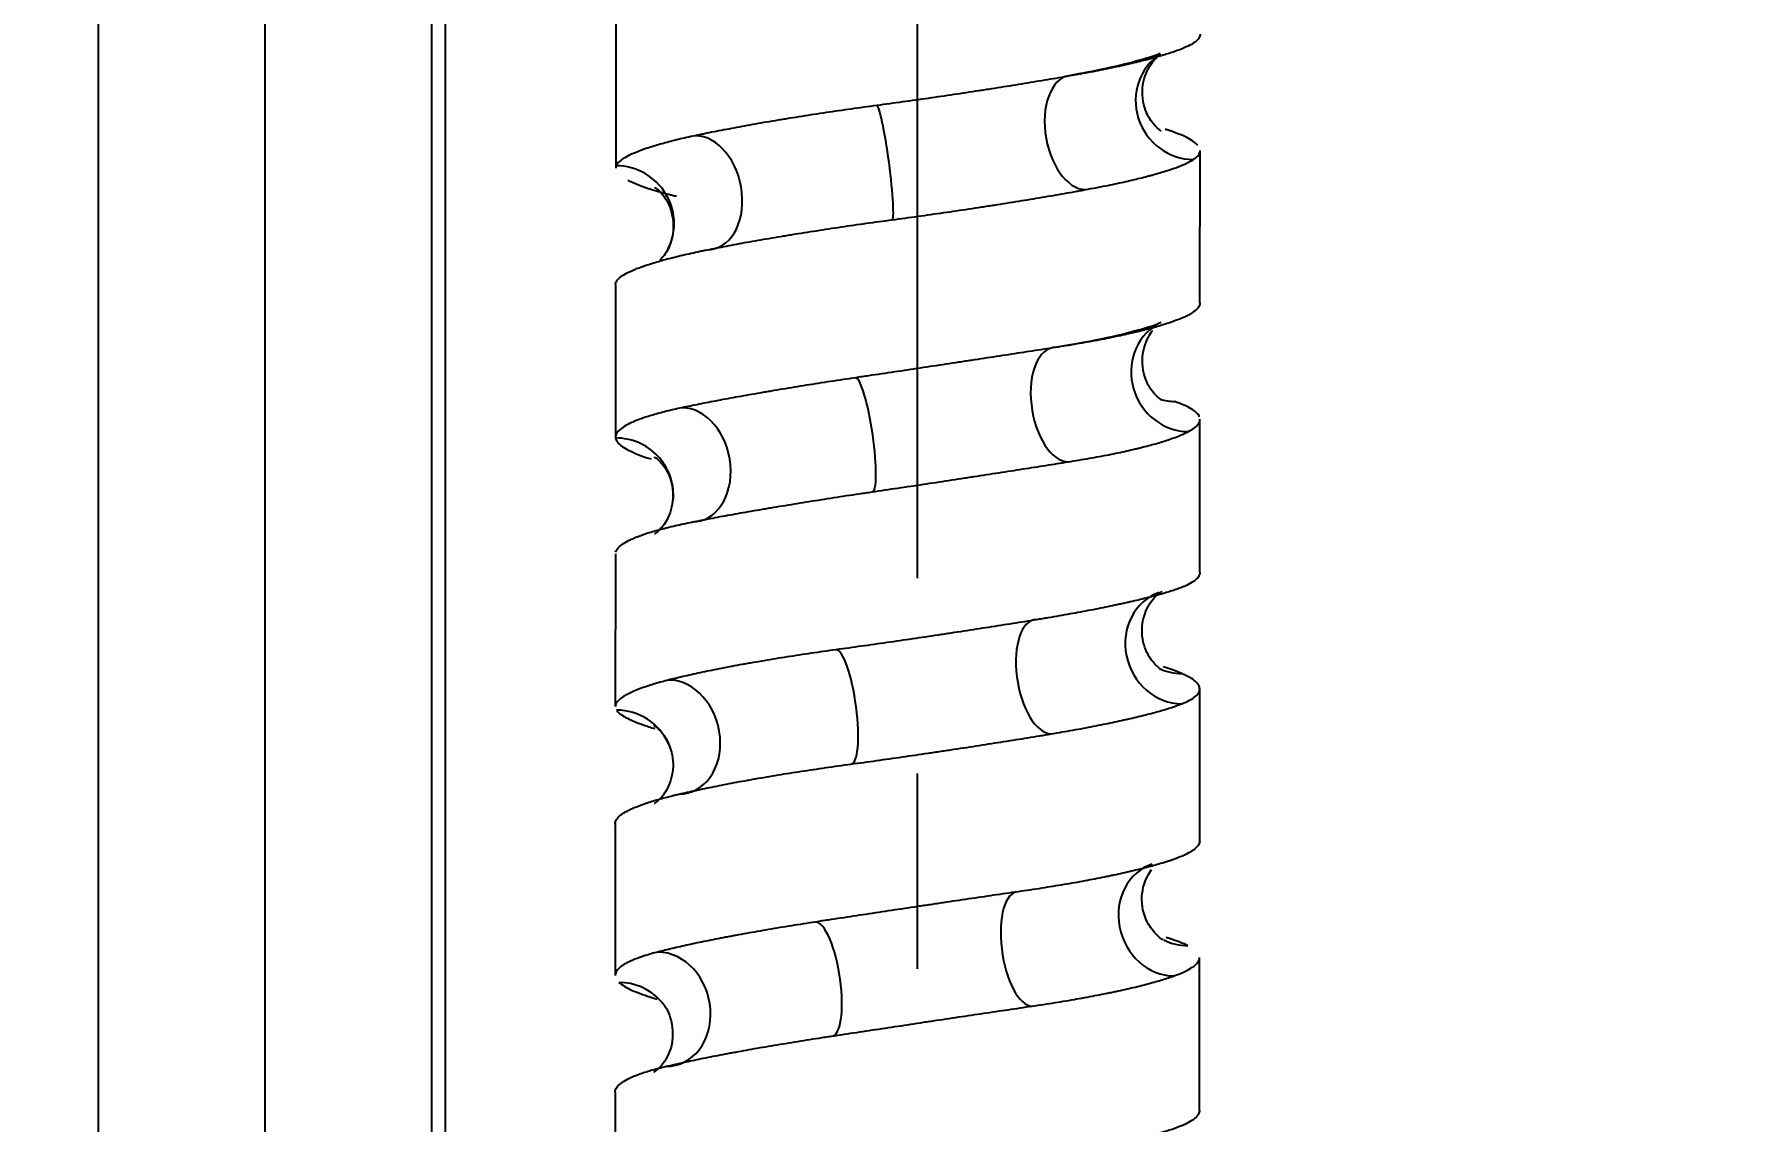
# Model space of a CAD drawing. Header units: millimetres. Extents: x 6110 to 6704, y -2661 to -1821.
# Drawn here: x 6332.27 to 6343.37, y -2334.76 to -2327.69 of the extents above; entities that cross this region are included whole.
import ezdxf

# ---------------------------------------------------------------- set-up
doc = ezdxf.new("R2010")
doc.units = ezdxf.units.MM
doc.header["$LTSCALE"] = 0.1
doc.linetypes.add('CENTERX2', pattern=[101.6, 63.5, -12.7, 12.7, -12.7])
doc.linetypes.add('HIDDEN2', pattern=[4.7625, 3.175, -1.5875])
doc.layers.add('1', color=4, linetype='HIDDEN2', lineweight=13)
doc.layers.add('DIM', color=3, linetype='Continuous', lineweight=9)
doc.layers.add('CENTER', color=1, linetype='CENTERX2')
doc.styles.get("Standard").update_dxf_attribs({"font": 'arial.ttf'})
doc.dimstyles.new('ISO-25', dxfattribs={"dimtxt": 2.5, "dimasz": 2.5, "dimexe": 1.25, "dimexo": 0.625, "dimtad": 1, "dimlfac": 5, "dimtxsty": 'Standard', "dimcen": 2.5, "dimadec": 0, "dimazin": 0, "dimtfac": 1, "dimtmove": 0, "dimatfit": 3, "dimfxl": 0, "dimarcsym": 0})

# ---------------------------------------------------------------- blocks, each defined once
blk = doc.blocks.new('*D85')
at = {"layer": 'Defpoints', "color": 0}
for p in [(6324.46, -2027.378), (6392.692, -2027.378), (6311.704, -2532.542)]:
    blk.add_point(p, dxfattribs=at)
at = {"layer": 'DIM', "color": 0, "lineweight": -2}
for p, q in [((6325.085, -2027.378), (6393.942, -2027.378)), ((6392.692, -2527.542), (6392.692, -2032.378)), ((6312.329, -2532.542), (6393.942, -2532.542))]:
    blk.add_line(p, q, dxfattribs=at)
at = {"layer": 'DIM', "color": 0}
for points in [[(6391.858, -2032.378), (6393.525, -2032.378), (6392.692, -2027.378)], [(6391.858, -2527.542), (6393.525, -2527.542), (6392.692, -2532.542)]]:
    blk.add_solid(points, dxfattribs=at)
at = {"layer": 'DIM', "color": 0, "insert": (6389.062, -2279.96), "char_height": 5, "attachment_point": 5, "rotation": 90}
blk.add_mtext('2020,7', dxfattribs=at)
blk = doc.blocks.new('*D93')
at = {"layer": 'Defpoints', "color": 0}
for p in [(6325.085, -2027.378), (6402.037, -2595.98), (6423.82, -2595.98)]:
    blk.add_point(p, dxfattribs=at)
at = {"layer": 'DIM', "color": 0, "lineweight": -2}
for p, q in [((6325.71, -2027.378), (6425.07, -2027.378)), ((6423.82, -2032.378), (6423.82, -2590.98)), ((6402.662, -2595.98), (6425.07, -2595.98))]:
    blk.add_line(p, q, dxfattribs=at)
at = {"layer": 'DIM', "color": 0}
for points in [[(6422.987, -2032.378), (6424.654, -2032.378), (6423.82, -2027.378)], [(6422.987, -2590.98), (6424.654, -2590.98), (6423.82, -2595.98)]]:
    blk.add_solid(points, dxfattribs=at)
at = {"layer": 'DIM', "color": 0, "insert": (6420.19, -2311.679), "char_height": 5, "attachment_point": 5, "rotation": 90}
blk.add_mtext('2274,4', dxfattribs=at)

msp = doc.modelspace()

# ---------------------------------------------------------------- hatches: boundary and pattern name
at = {"layer": 'DIM'}
h = msp.add_hatch(dxfattribs=at)
h.set_pattern_fill('ANSI31', color=2)
edge = h.paths.add_edge_path()
edge.add_line((6619.617, -2595.98), (6619.617, -1962.206))
edge.add_line((6634.617, -1966.11), (6619.617, -1966.11))
edge.add_line((6634.617, -2610.98), (6634.617, -1966.11))
edge.add_line((6634.617, -2610.98), (6184.457, -2610.98))
edge.add_line((6619.617, -2595.98), (6184.457, -2595.98))
edge.add_line((6184.457, -2610.98), (6184.457, -2595.98))

# ---------------------------------------------------------------- linework, layer by layer
at = {"layer": '1', "color": 7, "linetype": 'Continuous', "lineweight": -3}
for p, q in [((6334.85, -2226.51), (6334.85, -2393.225)), ((6334.939, -2226.51), (6334.939, -2393.225)), ((6332.686, -2394.48), (6332.686, -2226.539)), ((6333.768, -2226.528), (6333.768, -2393.229)), ((6336.049, -2327.567), (6336.049, -2328.558)), ((6339.848, -2329.434), (6339.849, -2328.445)), ((6336.048, -2329.315), (6336.048, -2330.308)), ((6339.847, -2331.188), (6339.848, -2330.192)), ((6336.047, -2331.066), (6336.046, -2332.059)), ((6339.846, -2332.934), (6339.846, -2331.946)), ((6336.396, -2332.309), (6336.393, -2332.302)), ((6336.046, -2332.816), (6336.045, -2333.807)), ((6339.845, -2334.687), (6339.845, -2333.692)), ((6336.34, -2333.972), (6336.334, -2333.966)), ((6336.045, -2334.566), (6336.044, -2335.559))]:
    msp.add_line(p, q, dxfattribs=at)
for centre, major_axis, ratio, start_param, end_param in [((6339.794, -2328.131), (0.185, -0.326), 0.963011, 3.197526, 5.782325), ((6339.061, -2328.327), (0.066, -0.369), 0.578703, 3.038885, 6.177346), ((6337.796, -2328.523), (0.05, -0.372), 0.078869, 6.27247, 9.413909), ((6336.604, -2328.719), (0.076, -0.367), 0.700808, 6.140412, 9.278575), ((6336.055, -2328.915), (0.323, -0.19), 0.987981, 0.000329, 2.107685), ((6339.757, -2329.901), (0.162, -0.338), 0.942152, 3.22911, 5.856993), ((6338.949, -2330.097), (0.058, -0.37), 0.523088, 3.05927, 6.200718), ((6337.663, -2330.293), (0.055, -0.371), 0.149252, 6.262832, 9.401009), ((6339.7, -2329.704), (0.123, 0.354), 0.914009, 3.179477, 3.448927), ((6336.512, -2330.488), (0.075, -0.367), 0.748461, 6.130992, 9.272139), ((6336.048, -2330.685), (0.375, -0.019), 0.989394, 0.00015, 1.620587), ((6339.711, -2331.67), (0.128, -0.353), 0.92071, 3.142241, 5.960765), ((6338.832, -2331.866), (0.061, -0.37), 0.460612, 3.06707, 6.205259), ((6337.53, -2332.062), (0.051, -0.372), 0.216565, 6.253436, 9.394601), ((6339.746, -2331.474), (0.157, 0.341), 0.937553, 3.129975, 3.545922), ((6336.427, -2332.258), (0.089, -0.364), 0.791772, 6.093626, 9.232123), ((6336.05, -2332.454), (0.341, 0.155), 0.989224, 6.275534, 7.421922), ((6339.656, -2333.44), (0.119, -0.356), 0.890542, 3.142143, 5.990356), ((6338.71, -2333.636), (0.054, -0.371), 0.399932, 3.083281, 6.224463), ((6337.4, -2333.832), (0.056, -0.371), 0.284843, 6.241237, 9.379748), ((6339.783, -2333.243), (0.176, 0.331), 0.958672, 3.156955, 3.611339), ((6336.35, -2334.028), (0.09, -0.364), 0.83207, 6.080086, 9.221558), ((6336.062, -2334.224), (0.278, 0.251), 0.980669, 0.022766, 0.824138)]:
    msp.add_ellipse(centre, major_axis=major_axis, ratio=ratio, start_param=start_param, end_param=end_param, dxfattribs=at)
for points, knots in [([(6339.849, -2327.688), (6339.849, -2327.688), (6339.849, -2327.688), (6339.849, -2327.697), (6339.844, -2327.713), (6339.829, -2327.729), (6339.815, -2327.741), (6339.809, -2327.744), (6339.797, -2327.752), (6339.79, -2327.756), (6339.783, -2327.76)], [0, 0, 0, 0, 0.010272, 0.010272, 0.340181, 0.670091, 0.670091, 0.835045, 0.835045, 1, 1, 1, 1]), ([(6339.59, -2327.814), (6339.587, -2327.815), (6339.562, -2327.825), (6339.463, -2327.858), (6339.259, -2327.908), (6339.081, -2327.943), (6338.995, -2327.958)], [0, 0, 0, 0, 0.043737, 0.335549, 0.708415, 1, 1, 1, 1]), ([(6339.783, -2327.76), (6339.768, -2327.767), (6339.751, -2327.775), (6339.712, -2327.791), (6339.668, -2327.806), (6339.616, -2327.823), (6339.573, -2327.835), (6339.559, -2327.839), (6339.536, -2327.845), (6339.528, -2327.848), (6339.512, -2327.852), (6339.504, -2327.854), (6339.463, -2327.864), (6339.428, -2327.873), (6339.356, -2327.89), (6339.279, -2327.906), (6339.196, -2327.923), (6339.131, -2327.936), (6339.109, -2327.94), (6339.075, -2327.946), (6339.064, -2327.948), (6339.041, -2327.952), (6339.029, -2327.954), (6339.017, -2327.956)], [0, 0, 0, 0, 0.125, 0.125, 0.25, 0.375, 0.375, 0.4375, 0.4375, 0.46875, 0.46875, 0.5, 0.5, 0.625, 0.625, 0.75, 0.875, 0.875, 0.9375, 0.9375, 0.96875, 0.96875, 1, 1, 1, 1]), ([(6339.595, -2328.317), (6339.595, -2328.317), (6339.589, -2328.313), (6339.545, -2328.279), (6339.475, -2328.165), (6339.466, -2327.997), (6339.524, -2327.884), (6339.558, -2327.847), (6339.567, -2327.838)], [0, 0, 0, 0, 0.112955, 0.292, 0.481119, 0.713412, 0.916843, 1, 1, 1, 1]), ([(6339.017, -2327.956), (6338.971, -2327.965), (6338.923, -2327.973), (6338.826, -2327.989), (6338.727, -2328.006), (6338.623, -2328.023), (6338.544, -2328.035), (6338.518, -2328.039), (6338.478, -2328.046), (6338.464, -2328.048), (6338.437, -2328.052), (6338.423, -2328.054), (6338.355, -2328.064), (6338.3, -2328.073), (6338.191, -2328.089), (6338.081, -2328.105), (6337.97, -2328.121), (6337.858, -2328.136), (6337.803, -2328.144), (6337.746, -2328.151)], [0, 0, 0, 0, 0.125, 0.125, 0.25, 0.375, 0.375, 0.4375, 0.4375, 0.46875, 0.46875, 0.5, 0.5, 0.625, 0.625, 0.75, 0.875, 0.875, 1, 1, 1, 1]), ([(6337.746, -2328.151), (6337.69, -2328.159), (6337.634, -2328.167), (6337.525, -2328.182), (6337.416, -2328.198), (6337.31, -2328.214), (6337.232, -2328.227), (6337.206, -2328.231), (6337.168, -2328.237), (6337.155, -2328.239), (6337.129, -2328.243), (6337.116, -2328.245), (6337.053, -2328.256), (6337.004, -2328.264), (6336.909, -2328.281), (6336.816, -2328.298), (6336.73, -2328.315), (6336.667, -2328.327), (6336.646, -2328.331), (6336.616, -2328.338), (6336.606, -2328.34), (6336.586, -2328.344), (6336.576, -2328.346), (6336.566, -2328.348)], [0, 0, 0, 0, 0.125, 0.125, 0.25, 0.375, 0.375, 0.4375, 0.4375, 0.46875, 0.46875, 0.5, 0.5, 0.625, 0.625, 0.75, 0.875, 0.875, 0.9375, 0.9375, 0.96875, 0.96875, 1, 1, 1, 1]), ([(6336.566, -2328.348), (6336.528, -2328.356), (6336.491, -2328.364), (6336.422, -2328.381), (6336.357, -2328.398), (6336.301, -2328.414), (6336.261, -2328.427), (6336.242, -2328.433), (6336.224, -2328.439), (6336.213, -2328.444), (6336.207, -2328.446), (6336.18, -2328.456), (6336.16, -2328.465), (6336.125, -2328.481), (6336.096, -2328.497), (6336.075, -2328.513), (6336.06, -2328.528), (6336.054, -2328.536), (6336.051, -2328.544)], [0, 0, 0, 0, 0.125, 0.125, 0.25, 0.375, 0.375, 0.4375, 0.46875, 0.46875, 0.5, 0.5, 0.625, 0.625, 0.75, 0.875, 0.875, 1, 1, 1, 1]), ([(6339.834, -2328.411), (6339.833, -2328.409), (6339.831, -2328.408), (6339.822, -2328.398), (6339.812, -2328.39), (6339.786, -2328.373), (6339.756, -2328.356), (6339.716, -2328.339), (6339.683, -2328.327), (6339.672, -2328.322), (6339.653, -2328.316), (6339.647, -2328.314), (6339.634, -2328.31), (6339.627, -2328.308), (6339.621, -2328.306)], [0, 0, 0, 0, 0.039674, 0.039674, 0.279756, 0.279756, 0.519837, 0.759919, 0.759919, 0.879959, 0.879959, 0.93998, 0.93998, 1, 1, 1, 1]), ([(6339.105, -2328.698), (6339.15, -2328.69), (6339.192, -2328.682), (6339.274, -2328.666), (6339.353, -2328.649), (6339.424, -2328.632), (6339.474, -2328.62), (6339.499, -2328.613), (6339.523, -2328.607), (6339.538, -2328.603), (6339.546, -2328.601), (6339.584, -2328.59), (6339.611, -2328.582), (6339.662, -2328.566), (6339.709, -2328.55), (6339.746, -2328.534), (6339.771, -2328.522), (6339.779, -2328.518), (6339.793, -2328.511), (6339.8, -2328.507), (6339.806, -2328.503)], [0, 0, 0, 0, 0.125, 0.125, 0.25, 0.375, 0.375, 0.4375, 0.46875, 0.46875, 0.5, 0.5, 0.625, 0.625, 0.75, 0.875, 0.875, 0.9375, 0.9375, 1, 1, 1, 1]), ([(6339.806, -2328.503), (6339.818, -2328.495), (6339.827, -2328.488), (6339.841, -2328.472), (6339.847, -2328.461), (6339.849, -2328.449), (6339.849, -2328.446)], [0, 0, 0, 0, 0.413973, 0.413973, 0.827946, 1, 1, 1, 1]), ([(6336.127, -2328.636), (6336.129, -2328.637), (6336.132, -2328.639), (6336.152, -2328.649), (6336.171, -2328.657), (6336.213, -2328.674), (6336.26, -2328.691), (6336.316, -2328.708), (6336.361, -2328.72), (6336.377, -2328.724), (6336.401, -2328.731), (6336.409, -2328.733), (6336.426, -2328.737), (6336.434, -2328.739), (6336.443, -2328.741)], [0, 0, 0, 0, 0.039214, 0.039214, 0.27941, 0.27941, 0.519607, 0.759803, 0.759803, 0.879902, 0.879902, 0.939951, 0.939951, 1, 1, 1, 1]), ([(6336.301, -2328.683), (6336.301, -2328.683), (6336.309, -2328.688), (6336.353, -2328.723), (6336.418, -2328.83), (6336.431, -2328.983), (6336.4, -2329.067), (6336.378, -2329.106)], [0, 0, 0, 0, 0.14344, 0.344218, 0.556467, 0.795541, 1, 1, 1, 1]), ([(6337.846, -2328.895), (6337.902, -2328.887), (6337.958, -2328.88), (6338.07, -2328.864), (6338.182, -2328.848), (6338.292, -2328.832), (6338.374, -2328.82), (6338.402, -2328.815), (6338.443, -2328.809), (6338.456, -2328.807), (6338.483, -2328.803), (6338.497, -2328.801), (6338.564, -2328.79), (6338.617, -2328.782), (6338.721, -2328.765), (6338.822, -2328.748), (6338.919, -2328.732), (6338.99, -2328.719), (6339.013, -2328.715), (6339.048, -2328.709), (6339.06, -2328.707), (6339.082, -2328.703), (6339.094, -2328.701), (6339.105, -2328.698)], [0, 0, 0, 0, 0.125, 0.125, 0.25, 0.375, 0.375, 0.4375, 0.4375, 0.46875, 0.46875, 0.5, 0.5, 0.625, 0.625, 0.75, 0.875, 0.875, 0.9375, 0.9375, 0.96875, 0.96875, 1, 1, 1, 1]), ([(6336.643, -2329.09), (6336.684, -2329.082), (6336.726, -2329.074), (6336.813, -2329.057), (6336.903, -2329.04), (6336.998, -2329.024), (6337.072, -2329.011), (6337.109, -2329.005), (6337.147, -2328.999), (6337.173, -2328.994), (6337.186, -2328.992), (6337.25, -2328.982), (6337.302, -2328.974), (6337.408, -2328.957), (6337.515, -2328.941), (6337.624, -2328.925), (6337.734, -2328.91), (6337.789, -2328.902), (6337.846, -2328.895)], [0, 0, 0, 0, 0.125, 0.125, 0.25, 0.375, 0.375, 0.4375, 0.46875, 0.46875, 0.5, 0.5, 0.625, 0.625, 0.75, 0.875, 0.875, 1, 1, 1, 1]), ([(6336.059, -2329.287), (6336.065, -2329.279), (6336.073, -2329.272), (6336.095, -2329.256), (6336.121, -2329.24), (6336.157, -2329.224), (6336.187, -2329.211), (6336.198, -2329.207), (6336.215, -2329.201), (6336.221, -2329.199), (6336.233, -2329.195), (6336.239, -2329.193), (6336.27, -2329.182), (6336.297, -2329.174), (6336.355, -2329.157), (6336.418, -2329.14), (6336.488, -2329.123), (6336.544, -2329.111), (6336.563, -2329.107), (6336.592, -2329.1), (6336.602, -2329.098), (6336.622, -2329.094), (6336.632, -2329.092), (6336.643, -2329.09)], [0, 0, 0, 0, 0.125, 0.125, 0.25, 0.375, 0.375, 0.4375, 0.4375, 0.46875, 0.46875, 0.5, 0.5, 0.625, 0.625, 0.75, 0.875, 0.875, 0.9375, 0.9375, 0.96875, 0.96875, 1, 1, 1, 1]), ([(6336.048, -2329.314), (6336.048, -2329.313), (6336.048, -2329.311), (6336.049, -2329.302), (6336.053, -2329.294), (6336.059, -2329.287)], [0, 0, 0, 0, 0.14948, 0.14948, 1, 1, 1, 1]), ([(6339.848, -2329.434), (6339.848, -2329.441), (6339.847, -2329.448), (6339.839, -2329.463), (6339.826, -2329.48), (6339.803, -2329.496), (6339.783, -2329.509), (6339.775, -2329.513), (6339.763, -2329.519), (6339.759, -2329.522), (6339.75, -2329.526), (6339.745, -2329.528), (6339.741, -2329.53)], [0, 0, 0, 0, 0.216764, 0.216764, 0.477843, 0.738921, 0.738921, 0.869461, 0.869461, 0.93473, 0.93473, 1, 1, 1, 1]), ([(6339.595, -2329.563), (6339.584, -2329.569), (6339.538, -2329.587), (6339.375, -2329.635), (6339.141, -2329.685), (6338.961, -2329.715), (6338.89, -2329.726)], [0, 0, 0, 0, 0.192247, 0.473225, 0.805703, 1, 1, 1, 1]), ([(6339.741, -2329.53), (6339.722, -2329.538), (6339.701, -2329.546), (6339.655, -2329.563), (6339.605, -2329.579), (6339.546, -2329.596), (6339.499, -2329.609), (6339.474, -2329.615), (6339.449, -2329.621), (6339.431, -2329.625), (6339.422, -2329.627), (6339.378, -2329.638), (6339.34, -2329.646), (6339.262, -2329.663), (6339.181, -2329.679), (6339.093, -2329.694), (6339.025, -2329.706), (6339.002, -2329.71), (6338.955, -2329.718), (6338.931, -2329.721), (6338.907, -2329.725)], [0, 0, 0, 0, 0.125, 0.125, 0.25, 0.375, 0.375, 0.4375, 0.46875, 0.46875, 0.5, 0.5, 0.625, 0.625, 0.75, 0.875, 0.875, 0.9375, 0.9375, 1, 1, 1, 1]), ([(6339.603, -2330.069), (6339.603, -2330.069), (6339.601, -2330.067), (6339.578, -2330.056), (6339.501, -2329.971), (6339.457, -2329.81), (6339.497, -2329.676), (6339.531, -2329.626), (6339.541, -2329.614)], [0, 0, 0, 0, 0.036767, 0.236825, 0.429337, 0.674481, 0.906437, 1, 1, 1, 1]), ([(6338.907, -2329.725), (6338.858, -2329.733), (6338.808, -2329.74), (6338.706, -2329.756), (6338.603, -2329.772), (6338.497, -2329.788), (6338.416, -2329.8), (6338.389, -2329.805), (6338.347, -2329.811), (6338.334, -2329.813), (6338.306, -2329.817), (6338.292, -2329.819), (6338.223, -2329.83), (6338.167, -2329.838), (6338.056, -2329.855), (6337.944, -2329.872), (6337.833, -2329.888), (6337.749, -2329.901), (6337.721, -2329.905), (6337.679, -2329.911), (6337.665, -2329.913), (6337.637, -2329.917), (6337.623, -2329.919), (6337.609, -2329.922)], [0, 0, 0, 0, 0.125, 0.125, 0.25, 0.375, 0.375, 0.4375, 0.4375, 0.46875, 0.46875, 0.5, 0.5, 0.625, 0.625, 0.75, 0.875, 0.875, 0.9375, 0.9375, 0.96875, 0.96875, 1, 1, 1, 1]), ([(6337.609, -2329.922), (6337.554, -2329.93), (6337.499, -2329.938), (6337.392, -2329.954), (6337.286, -2329.971), (6337.184, -2329.988), (6337.109, -2330), (6337.084, -2330.004), (6337.047, -2330.011), (6337.034, -2330.013), (6337.01, -2330.017), (6336.998, -2330.019), (6336.937, -2330.03), (6336.89, -2330.038), (6336.8, -2330.054), (6336.713, -2330.07), (6336.631, -2330.086), (6336.573, -2330.098), (6336.553, -2330.102), (6336.516, -2330.109), (6336.498, -2330.113), (6336.48, -2330.117)], [0, 0, 0, 0, 0.125, 0.125, 0.25, 0.375, 0.375, 0.4375, 0.4375, 0.46875, 0.46875, 0.5, 0.5, 0.625, 0.625, 0.75, 0.875, 0.875, 0.9375, 0.9375, 1, 1, 1, 1]), ([(6336.48, -2330.117), (6336.444, -2330.124), (6336.41, -2330.132), (6336.347, -2330.148), (6336.288, -2330.164), (6336.237, -2330.18), (6336.203, -2330.192), (6336.192, -2330.196), (6336.176, -2330.203), (6336.171, -2330.205), (6336.162, -2330.209), (6336.157, -2330.211), (6336.134, -2330.222), (6336.118, -2330.23), (6336.091, -2330.247), (6336.068, -2330.264), (6336.056, -2330.28), (6336.048, -2330.297), (6336.047, -2330.305), (6336.048, -2330.314)], [0, 0, 0, 0, 0.125, 0.125, 0.25, 0.375, 0.375, 0.4375, 0.4375, 0.46875, 0.46875, 0.5, 0.5, 0.625, 0.625, 0.75, 0.875, 0.875, 1, 1, 1, 1]), ([(6339.844, -2330.175), (6339.844, -2330.174), (6339.843, -2330.173), (6339.839, -2330.164), (6339.833, -2330.155), (6339.815, -2330.139), (6339.793, -2330.123), (6339.761, -2330.107), (6339.734, -2330.095), (6339.724, -2330.091), (6339.703, -2330.084), (6339.692, -2330.08), (6339.681, -2330.076)], [0, 0, 0, 0, 0.02986, 0.02986, 0.272395, 0.272395, 0.51493, 0.757465, 0.757465, 0.878732, 0.878732, 1, 1, 1, 1]), ([(6338.991, -2330.469), (6339.038, -2330.461), (6339.084, -2330.453), (6339.172, -2330.438), (6339.256, -2330.422), (6339.334, -2330.406), (6339.39, -2330.393), (6339.417, -2330.387), (6339.443, -2330.381), (6339.46, -2330.377), (6339.469, -2330.374), (6339.511, -2330.364), (6339.542, -2330.356), (6339.6, -2330.339), (6339.654, -2330.322), (6339.699, -2330.305), (6339.729, -2330.293), (6339.739, -2330.289), (6339.752, -2330.282), (6339.757, -2330.28), (6339.765, -2330.276), (6339.769, -2330.274), (6339.773, -2330.272)], [0, 0, 0, 0, 0.125, 0.125, 0.25, 0.375, 0.375, 0.4375, 0.46875, 0.46875, 0.5, 0.5, 0.625, 0.625, 0.75, 0.875, 0.875, 0.9375, 0.9375, 0.96875, 0.96875, 1, 1, 1, 1]), ([(6339.773, -2330.272), (6339.789, -2330.264), (6339.802, -2330.255), (6339.823, -2330.239), (6339.84, -2330.222), (6339.846, -2330.206), (6339.848, -2330.195), (6339.848, -2330.194), (6339.848, -2330.192)], [0, 0, 0, 0, 0.311441, 0.311441, 0.622882, 0.934323, 0.934323, 1, 1, 1, 1]), ([(6336.048, -2330.314), (6336.049, -2330.322), (6336.053, -2330.33), (6336.065, -2330.347), (6336.082, -2330.364), (6336.108, -2330.38), (6336.131, -2330.393), (6336.14, -2330.397), (6336.153, -2330.403), (6336.158, -2330.405), (6336.167, -2330.41), (6336.172, -2330.412), (6336.198, -2330.422), (6336.221, -2330.431), (6336.256, -2330.443), (6336.268, -2330.446), (6336.279, -2330.45)], [0, 0, 0, 0, 0.183655, 0.183655, 0.367309, 0.550964, 0.550964, 0.642791, 0.642791, 0.688705, 0.688705, 0.734619, 0.734619, 0.918273, 0.918273, 1, 1, 1, 1]), ([(6336.301, -2330.437), (6336.301, -2330.437), (6336.305, -2330.44), (6336.335, -2330.46), (6336.407, -2330.556), (6336.42, -2330.647), (6336.422, -2330.704)], [0, 0, 0, 0, 0.10754, 0.39448, 0.680873, 1, 1, 1, 1]), ([(6337.716, -2330.664), (6337.772, -2330.655), (6337.828, -2330.647), (6337.939, -2330.631), (6338.05, -2330.614), (6338.16, -2330.598), (6338.242, -2330.585), (6338.27, -2330.581), (6338.311, -2330.575), (6338.325, -2330.572), (6338.352, -2330.568), (6338.366, -2330.566), (6338.434, -2330.556), (6338.488, -2330.547), (6338.594, -2330.531), (6338.697, -2330.515), (6338.797, -2330.499), (6338.871, -2330.488), (6338.895, -2330.484), (6338.944, -2330.476), (6338.967, -2330.472), (6338.991, -2330.469)], [0, 0, 0, 0, 0.125, 0.125, 0.25, 0.375, 0.375, 0.4375, 0.4375, 0.46875, 0.46875, 0.5, 0.5, 0.625, 0.625, 0.75, 0.875, 0.875, 0.9375, 0.9375, 1, 1, 1, 1]), ([(6336.422, -2330.704), (6336.414, -2330.761), (6336.393, -2330.845), (6336.326, -2330.921), (6336.303, -2330.936), (6336.3, -2330.937), (6336.3, -2330.937)], [0, 0, 0, 0, 0.344015, 0.632656, 0.898879, 1, 1, 1, 1]), ([(6336.545, -2330.86), (6336.583, -2330.853), (6336.623, -2330.845), (6336.705, -2330.829), (6336.791, -2330.813), (6336.883, -2330.797), (6336.954, -2330.785), (6336.99, -2330.779), (6337.027, -2330.772), (6337.051, -2330.768), (6337.064, -2330.766), (6337.127, -2330.756), (6337.178, -2330.747), (6337.281, -2330.73), (6337.386, -2330.714), (6337.494, -2330.697), (6337.577, -2330.684), (6337.604, -2330.68), (6337.646, -2330.674), (6337.66, -2330.672), (6337.688, -2330.668), (6337.702, -2330.666), (6337.716, -2330.664)], [0, 0, 0, 0, 0.125, 0.125, 0.25, 0.375, 0.375, 0.4375, 0.46875, 0.46875, 0.5, 0.5, 0.625, 0.625, 0.75, 0.875, 0.875, 0.9375, 0.9375, 0.96875, 0.96875, 1, 1, 1, 1]), ([(6336.048, -2331.056), (6336.05, -2331.048), (6336.055, -2331.039), (6336.069, -2331.023), (6336.088, -2331.006), (6336.116, -2330.989), (6336.14, -2330.977), (6336.149, -2330.973), (6336.163, -2330.966), (6336.168, -2330.964), (6336.178, -2330.96), (6336.183, -2330.958), (6336.21, -2330.948), (6336.233, -2330.939), (6336.284, -2330.923), (6336.339, -2330.907), (6336.403, -2330.891), (6336.454, -2330.879), (6336.471, -2330.875), (6336.507, -2330.868), (6336.526, -2330.864), (6336.545, -2330.86)], [0, 0, 0, 0, 0.125, 0.125, 0.25, 0.375, 0.375, 0.4375, 0.4375, 0.46875, 0.46875, 0.5, 0.5, 0.625, 0.625, 0.75, 0.875, 0.875, 0.9375, 0.9375, 1, 1, 1, 1]), ([(6339.847, -2331.188), (6339.847, -2331.189), (6339.847, -2331.189), (6339.847, -2331.192), (6339.846, -2331.194), (6339.846, -2331.199), (6339.845, -2331.201), (6339.841, -2331.211), (6339.836, -2331.22), (6339.82, -2331.236), (6339.799, -2331.252), (6339.769, -2331.268), (6339.743, -2331.28), (6339.734, -2331.283), (6339.714, -2331.291), (6339.703, -2331.295), (6339.692, -2331.299)], [0, 0, 0, 0, 0.022506, 0.022506, 0.076811, 0.076811, 0.131117, 0.131117, 0.348337, 0.348337, 0.565558, 0.782779, 0.782779, 0.89139, 0.89139, 1, 1, 1, 1]), ([(6339.692, -2331.299), (6339.67, -2331.306), (6339.645, -2331.314), (6339.592, -2331.33), (6339.535, -2331.345), (6339.469, -2331.362), (6339.417, -2331.374), (6339.39, -2331.38), (6339.362, -2331.387), (6339.343, -2331.391), (6339.333, -2331.393), (6339.285, -2331.403), (6339.244, -2331.412), (6339.16, -2331.429), (6339.073, -2331.445), (6338.98, -2331.462), (6338.909, -2331.475), (6338.884, -2331.479), (6338.847, -2331.485), (6338.835, -2331.487), (6338.809, -2331.491), (6338.797, -2331.493), (6338.784, -2331.495)], [0, 0, 0, 0, 0.125, 0.125, 0.25, 0.375, 0.375, 0.4375, 0.46875, 0.46875, 0.5, 0.5, 0.625, 0.625, 0.75, 0.875, 0.875, 0.9375, 0.9375, 0.96875, 0.96875, 1, 1, 1, 1]), ([(6339.594, -2331.821), (6339.594, -2331.821), (6339.584, -2331.81), (6339.523, -2331.757), (6339.461, -2331.62), (6339.477, -2331.454), (6339.55, -2331.346), (6339.595, -2331.313), (6339.602, -2331.31), (6339.602, -2331.31)], [0, 0, 0, 0, 0.131535, 0.275844, 0.435851, 0.619167, 0.771905, 0.902397, 1, 1, 1, 1]), ([(6338.784, -2331.495), (6338.734, -2331.504), (6338.682, -2331.512), (6338.579, -2331.528), (6338.474, -2331.545), (6338.366, -2331.561), (6338.284, -2331.574), (6338.256, -2331.578), (6338.215, -2331.584), (6338.201, -2331.587), (6338.173, -2331.591), (6338.159, -2331.593), (6338.089, -2331.603), (6338.034, -2331.612), (6337.923, -2331.628), (6337.812, -2331.644), (6337.701, -2331.66), (6337.619, -2331.671), (6337.591, -2331.675), (6337.536, -2331.683), (6337.509, -2331.687), (6337.481, -2331.69)], [0, 0, 0, 0, 0.125, 0.125, 0.25, 0.375, 0.375, 0.4375, 0.4375, 0.46875, 0.46875, 0.5, 0.5, 0.625, 0.625, 0.75, 0.875, 0.875, 0.9375, 0.9375, 1, 1, 1, 1]), ([(6337.481, -2331.69), (6337.426, -2331.698), (6337.373, -2331.706), (6337.267, -2331.721), (6337.163, -2331.737), (6337.063, -2331.753), (6336.99, -2331.766), (6336.966, -2331.77), (6336.93, -2331.776), (6336.918, -2331.778), (6336.895, -2331.782), (6336.883, -2331.784), (6336.825, -2331.795), (6336.78, -2331.803), (6336.694, -2331.82), (6336.611, -2331.837), (6336.535, -2331.854), (6336.481, -2331.866), (6336.463, -2331.87), (6336.437, -2331.877), (6336.428, -2331.879), (6336.411, -2331.883), (6336.403, -2331.885), (6336.395, -2331.887)], [0, 0, 0, 0, 0.125, 0.125, 0.25, 0.375, 0.375, 0.4375, 0.4375, 0.46875, 0.46875, 0.5, 0.5, 0.625, 0.625, 0.75, 0.875, 0.875, 0.9375, 0.9375, 0.96875, 0.96875, 1, 1, 1, 1]), ([(6339.728, -2331.845), (6339.709, -2331.837), (6339.687, -2331.828), (6339.646, -2331.814), (6339.628, -2331.808), (6339.609, -2331.802)], [0, 0, 0, 0, 0.582199, 0.582199, 1, 1, 1, 1]), ([(6339.729, -2332.042), (6339.748, -2332.034), (6339.766, -2332.027), (6339.795, -2332.011), (6339.819, -2331.995), (6339.834, -2331.979), (6339.842, -2331.967), (6339.843, -2331.962), (6339.845, -2331.956), (6339.846, -2331.954), (6339.846, -2331.95), (6339.846, -2331.948), (6339.846, -2331.937), (6339.844, -2331.929), (6339.834, -2331.912), (6339.819, -2331.895), (6339.795, -2331.878), (6339.773, -2331.866), (6339.765, -2331.862), (6339.752, -2331.855), (6339.747, -2331.853), (6339.738, -2331.849), (6339.733, -2331.847), (6339.728, -2331.845)], [0, 0, 0, 0, 0.125, 0.125, 0.25, 0.375, 0.375, 0.4375, 0.4375, 0.46875, 0.46875, 0.5, 0.5, 0.625, 0.625, 0.75, 0.875, 0.875, 0.9375, 0.9375, 0.96875, 0.96875, 1, 1, 1, 1]), ([(6336.395, -2331.887), (6336.363, -2331.895), (6336.332, -2331.903), (6336.276, -2331.92), (6336.225, -2331.937), (6336.182, -2331.953), (6336.153, -2331.966), (6336.144, -2331.97), (6336.131, -2331.976), (6336.127, -2331.978), (6336.119, -2331.983), (6336.116, -2331.985), (6336.097, -2331.995), (6336.085, -2332.004), (6336.066, -2332.02), (6336.051, -2332.036), (6336.046, -2332.052), (6336.046, -2332.06), (6336.046, -2332.06), (6336.046, -2332.06)], [0, 0, 0, 0, 0.142638, 0.142638, 0.285277, 0.427915, 0.427915, 0.499234, 0.499234, 0.534894, 0.534894, 0.570554, 0.570554, 0.713192, 0.713192, 0.85583, 0.998469, 0.998469, 1, 1, 1, 1]), ([(6338.88, -2332.237), (6338.929, -2332.229), (6338.976, -2332.221), (6339.068, -2332.205), (6339.156, -2332.188), (6339.239, -2332.171), (6339.298, -2332.159), (6339.327, -2332.152), (6339.356, -2332.146), (6339.374, -2332.142), (6339.384, -2332.14), (6339.429, -2332.129), (6339.463, -2332.121), (6339.528, -2332.105), (6339.588, -2332.089), (6339.64, -2332.073), (6339.676, -2332.061), (6339.687, -2332.057), (6339.709, -2332.05), (6339.719, -2332.046), (6339.729, -2332.042)], [0, 0, 0, 0, 0.125, 0.125, 0.25, 0.375, 0.375, 0.4375, 0.46875, 0.46875, 0.5, 0.5, 0.625, 0.625, 0.75, 0.875, 0.875, 0.9375, 0.9375, 1, 1, 1, 1]), ([(6336.054, -2332.083), (6336.059, -2332.09), (6336.066, -2332.098), (6336.086, -2332.114), (6336.111, -2332.13), (6336.145, -2332.146), (6336.174, -2332.158), (6336.184, -2332.163), (6336.2, -2332.169), (6336.206, -2332.171), (6336.218, -2332.175), (6336.223, -2332.177), (6336.252, -2332.187), (6336.277, -2332.195), (6336.304, -2332.203)], [0, 0, 0, 0, 0.202235, 0.202235, 0.404469, 0.606704, 0.606704, 0.707821, 0.707821, 0.758379, 0.758379, 0.808938, 0.808938, 1, 1, 1, 1]), ([(6336.295, -2332.181), (6336.296, -2332.181), (6336.309, -2332.188), (6336.36, -2332.238), (6336.384, -2332.283), (6336.392, -2332.299)], [0, 0, 0, 0, 0.448451, 0.824161, 1, 1, 1, 1]), ([(6337.578, -2332.434), (6337.634, -2332.426), (6337.69, -2332.419), (6337.801, -2332.403), (6337.913, -2332.387), (6338.024, -2332.371), (6338.108, -2332.359), (6338.136, -2332.354), (6338.178, -2332.348), (6338.192, -2332.346), (6338.22, -2332.342), (6338.234, -2332.34), (6338.304, -2332.329), (6338.359, -2332.321), (6338.467, -2332.304), (6338.574, -2332.287), (6338.678, -2332.271), (6338.755, -2332.258), (6338.78, -2332.254), (6338.818, -2332.248), (6338.83, -2332.246), (6338.855, -2332.242), (6338.868, -2332.24), (6338.88, -2332.237)], [0, 0, 0, 0, 0.125, 0.125, 0.25, 0.375, 0.375, 0.4375, 0.4375, 0.46875, 0.46875, 0.5, 0.5, 0.625, 0.625, 0.75, 0.875, 0.875, 0.9375, 0.9375, 0.96875, 0.96875, 1, 1, 1, 1]), ([(6336.392, -2332.299), (6336.413, -2332.351), (6336.434, -2332.448), (6336.393, -2332.594), (6336.33, -2332.669), (6336.303, -2332.689), (6336.299, -2332.691), (6336.299, -2332.691)], [0, 0, 0, 0, 0.253839, 0.503425, 0.708276, 0.89667, 1, 1, 1, 1]), ([(6336.46, -2332.629), (6336.495, -2332.621), (6336.532, -2332.613), (6336.608, -2332.596), (6336.688, -2332.58), (6336.774, -2332.563), (6336.842, -2332.55), (6336.876, -2332.544), (6336.911, -2332.538), (6336.935, -2332.534), (6336.946, -2332.531), (6337.006, -2332.521), (6337.055, -2332.513), (6337.155, -2332.496), (6337.256, -2332.48), (6337.361, -2332.465), (6337.442, -2332.453), (6337.469, -2332.449), (6337.523, -2332.441), (6337.551, -2332.438), (6337.578, -2332.434)], [0, 0, 0, 0, 0.125, 0.125, 0.25, 0.375, 0.375, 0.4375, 0.46875, 0.46875, 0.5, 0.5, 0.625, 0.625, 0.75, 0.875, 0.875, 0.9375, 0.9375, 1, 1, 1, 1]), ([(6336.047, -2332.826), (6336.045, -2332.818), (6336.046, -2332.811), (6336.052, -2332.795), (6336.062, -2332.779), (6336.083, -2332.763), (6336.102, -2332.75), (6336.109, -2332.746), (6336.121, -2332.74), (6336.125, -2332.738), (6336.133, -2332.734), (6336.137, -2332.732), (6336.159, -2332.721), (6336.179, -2332.713), (6336.223, -2332.696), (6336.272, -2332.679), (6336.329, -2332.662), (6336.376, -2332.65), (6336.392, -2332.646), (6336.417, -2332.639), (6336.425, -2332.637), (6336.442, -2332.633), (6336.451, -2332.631), (6336.46, -2332.629)], [0, 0, 0, 0, 0.125, 0.125, 0.25, 0.375, 0.375, 0.4375, 0.4375, 0.46875, 0.46875, 0.5, 0.5, 0.625, 0.625, 0.75, 0.875, 0.875, 0.9375, 0.9375, 0.96875, 0.96875, 1, 1, 1, 1]), ([(6339.846, -2332.933), (6339.846, -2332.937), (6339.845, -2332.94), (6339.844, -2332.947), (6339.842, -2332.952), (6339.839, -2332.958), (6339.837, -2332.96), (6339.834, -2332.964), (6339.833, -2332.966), (6339.824, -2332.977), (6339.815, -2332.985), (6339.791, -2333.002), (6339.762, -2333.019), (6339.725, -2333.036), (6339.693, -2333.048), (6339.681, -2333.052), (6339.664, -2333.059), (6339.657, -2333.061), (6339.645, -2333.065), (6339.639, -2333.067), (6339.632, -2333.069)], [0, 0, 0, 0, 0.073668, 0.073668, 0.166302, 0.166302, 0.212618, 0.212618, 0.258935, 0.258935, 0.444201, 0.444201, 0.629467, 0.814734, 0.814734, 0.907367, 0.907367, 0.953683, 0.953683, 1, 1, 1, 1]), ([(6339.632, -2333.069), (6339.606, -2333.077), (6339.578, -2333.085), (6339.519, -2333.102), (6339.455, -2333.118), (6339.384, -2333.135), (6339.327, -2333.148), (6339.298, -2333.154), (6339.268, -2333.16), (6339.248, -2333.164), (6339.238, -2333.167), (6339.186, -2333.177), (6339.143, -2333.185), (6339.055, -2333.202), (6338.964, -2333.218), (6338.867, -2333.233), (6338.793, -2333.245), (6338.768, -2333.249), (6338.717, -2333.257), (6338.691, -2333.26), (6338.665, -2333.264)], [0, 0, 0, 0, 0.125, 0.125, 0.25, 0.375, 0.375, 0.4375, 0.46875, 0.46875, 0.5, 0.5, 0.625, 0.625, 0.75, 0.875, 0.875, 0.9375, 0.9375, 1, 1, 1, 1]), ([(6339.608, -2333.575), (6339.601, -2333.576), (6339.582, -2333.56), (6339.502, -2333.478), (6339.454, -2333.319), (6339.49, -2333.184), (6339.524, -2333.132), (6339.533, -2333.12)], [0, 0, 0, 0, 0.205698, 0.405494, 0.661261, 0.902849, 1, 1, 1, 1]), ([(6338.665, -2333.264), (6338.612, -2333.272), (6338.559, -2333.279), (6338.452, -2333.295), (6338.344, -2333.311), (6338.234, -2333.327), (6338.151, -2333.339), (6338.123, -2333.344), (6338.081, -2333.35), (6338.067, -2333.352), (6338.039, -2333.356), (6338.024, -2333.358), (6337.954, -2333.369), (6337.898, -2333.377), (6337.786, -2333.394), (6337.675, -2333.411), (6337.566, -2333.427), (6337.484, -2333.44), (6337.456, -2333.444), (6337.416, -2333.45), (6337.402, -2333.452), (6337.375, -2333.456), (6337.362, -2333.458), (6337.348, -2333.461)], [0, 0, 0, 0, 0.125, 0.125, 0.25, 0.375, 0.375, 0.4375, 0.4375, 0.46875, 0.46875, 0.5, 0.5, 0.625, 0.625, 0.75, 0.875, 0.875, 0.9375, 0.9375, 0.96875, 0.96875, 1, 1, 1, 1]), ([(6337.348, -2333.461), (6337.295, -2333.469), (6337.243, -2333.477), (6337.14, -2333.493), (6337.041, -2333.51), (6336.945, -2333.527), (6336.876, -2333.539), (6336.853, -2333.543), (6336.819, -2333.55), (6336.808, -2333.552), (6336.785, -2333.556), (6336.774, -2333.558), (6336.719, -2333.569), (6336.677, -2333.577), (6336.597, -2333.593), (6336.52, -2333.609), (6336.45, -2333.625), (6336.4, -2333.637), (6336.384, -2333.641), (6336.353, -2333.648), (6336.337, -2333.652), (6336.323, -2333.656)], [0, 0, 0, 0, 0.125, 0.125, 0.25, 0.375, 0.375, 0.4375, 0.4375, 0.46875, 0.46875, 0.5, 0.5, 0.625, 0.625, 0.75, 0.875, 0.875, 0.9375, 0.9375, 1, 1, 1, 1]), ([(6339.77, -2333.615), (6339.755, -2333.607), (6339.736, -2333.6), (6339.696, -2333.584), (6339.668, -2333.574), (6339.636, -2333.564), (6339.629, -2333.562)], [0, 0, 0, 0, 0.443755, 0.443755, 0.88751, 1, 1, 1, 1]), ([(6336.323, -2333.656), (6336.293, -2333.663), (6336.266, -2333.671), (6336.216, -2333.687), (6336.171, -2333.703), (6336.136, -2333.719), (6336.112, -2333.731), (6336.105, -2333.736), (6336.095, -2333.742), (6336.092, -2333.744), (6336.086, -2333.748), (6336.083, -2333.75), (6336.069, -2333.761), (6336.061, -2333.769), (6336.05, -2333.786), (6336.046, -2333.796), (6336.045, -2333.806), (6336.045, -2333.808)], [0, 0, 0, 0, 0.161714, 0.161714, 0.323427, 0.485141, 0.485141, 0.565998, 0.565998, 0.606426, 0.606426, 0.646855, 0.646855, 0.808568, 0.808568, 0.970282, 1, 1, 1, 1]), ([(6339.679, -2333.811), (6339.702, -2333.803), (6339.722, -2333.795), (6339.759, -2333.778), (6339.791, -2333.761), (6339.813, -2333.745), (6339.826, -2333.732), (6339.83, -2333.728), (6339.834, -2333.722), (6339.836, -2333.72), (6339.839, -2333.715), (6339.84, -2333.713), (6339.844, -2333.705), (6339.845, -2333.698), (6339.845, -2333.692)], [0, 0, 0, 0, 0.209118, 0.209118, 0.418236, 0.627354, 0.627354, 0.731913, 0.731913, 0.784193, 0.784193, 0.836472, 0.836472, 1, 1, 1, 1]), ([(6338.756, -2334.008), (6338.807, -2334), (6338.857, -2333.992), (6338.954, -2333.977), (6339.047, -2333.961), (6339.136, -2333.945), (6339.2, -2333.932), (6339.231, -2333.926), (6339.262, -2333.92), (6339.282, -2333.916), (6339.292, -2333.914), (6339.341, -2333.903), (6339.379, -2333.895), (6339.45, -2333.878), (6339.517, -2333.861), (6339.575, -2333.844), (6339.617, -2333.832), (6339.63, -2333.828), (6339.649, -2333.821), (6339.655, -2333.819), (6339.667, -2333.815), (6339.673, -2333.813), (6339.679, -2333.811)], [0, 0, 0, 0, 0.125, 0.125, 0.25, 0.375, 0.375, 0.4375, 0.46875, 0.46875, 0.5, 0.5, 0.625, 0.625, 0.75, 0.875, 0.875, 0.9375, 0.9375, 0.96875, 0.96875, 1, 1, 1, 1]), ([(6336.07, -2333.853), (6336.079, -2333.861), (6336.09, -2333.87), (6336.118, -2333.886), (6336.15, -2333.903), (6336.191, -2333.92), (6336.225, -2333.932), (6336.237, -2333.936), (6336.256, -2333.943), (6336.263, -2333.945), (6336.276, -2333.949), (6336.282, -2333.951), (6336.299, -2333.956), (6336.308, -2333.959), (6336.318, -2333.962)], [0, 0, 0, 0, 0.230528, 0.230528, 0.461056, 0.691584, 0.691584, 0.806848, 0.806848, 0.86448, 0.86448, 0.922112, 0.922112, 1, 1, 1, 1]), ([(6336.298, -2333.936), (6336.298, -2333.935), (6336.305, -2333.94), (6336.327, -2333.96), (6336.34, -2333.973)], [0, 0, 0, 0, 0.531096, 1, 1, 1, 1]), ([(6336.34, -2333.973), (6336.37, -2334.003), (6336.414, -2334.078), (6336.429, -2334.255), (6336.362, -2334.382), (6336.307, -2334.432), (6336.296, -2334.438), (6336.296, -2334.437)], [0, 0, 0, 0, 0.212583, 0.45502, 0.66283, 0.835471, 1, 1, 1, 1]), ([(6337.452, -2334.203), (6337.506, -2334.194), (6337.561, -2334.186), (6337.67, -2334.17), (6337.78, -2334.153), (6337.891, -2334.137), (6337.974, -2334.124), (6338.002, -2334.12), (6338.044, -2334.114), (6338.058, -2334.111), (6338.086, -2334.107), (6338.1, -2334.105), (6338.17, -2334.095), (6338.225, -2334.086), (6338.334, -2334.07), (6338.443, -2334.054), (6338.548, -2334.038), (6338.627, -2334.027), (6338.653, -2334.023), (6338.705, -2334.015), (6338.73, -2334.011), (6338.756, -2334.008)], [0, 0, 0, 0, 0.125, 0.125, 0.25, 0.375, 0.375, 0.4375, 0.4375, 0.46875, 0.46875, 0.5, 0.5, 0.625, 0.625, 0.75, 0.875, 0.875, 0.9375, 0.9375, 1, 1, 1, 1]), ([(6336.376, -2334.399), (6336.408, -2334.392), (6336.442, -2334.384), (6336.514, -2334.368), (6336.588, -2334.352), (6336.67, -2334.336), (6336.734, -2334.324), (6336.767, -2334.318), (6336.8, -2334.311), (6336.823, -2334.307), (6336.835, -2334.305), (6336.892, -2334.295), (6336.939, -2334.286), (6337.036, -2334.269), (6337.135, -2334.253), (6337.238, -2334.236), (6337.317, -2334.223), (6337.344, -2334.219), (6337.384, -2334.213), (6337.397, -2334.211), (6337.425, -2334.207), (6337.438, -2334.205), (6337.452, -2334.203)], [0, 0, 0, 0, 0.125, 0.125, 0.25, 0.375, 0.375, 0.4375, 0.46875, 0.46875, 0.5, 0.5, 0.625, 0.625, 0.75, 0.875, 0.875, 0.9375, 0.9375, 0.96875, 0.96875, 1, 1, 1, 1]), ([(6336.045, -2334.566), (6336.045, -2334.559), (6336.048, -2334.544), (6336.06, -2334.529), (6336.073, -2334.516), (6336.078, -2334.512), (6336.087, -2334.506), (6336.09, -2334.503), (6336.096, -2334.499), (6336.099, -2334.497), (6336.117, -2334.487), (6336.133, -2334.478), (6336.169, -2334.462), (6336.21, -2334.446), (6336.26, -2334.43), (6336.301, -2334.418), (6336.316, -2334.414), (6336.345, -2334.407), (6336.361, -2334.403), (6336.376, -2334.399)], [0, 0, 0, 0, 0.121859, 0.268216, 0.268216, 0.341394, 0.341394, 0.377983, 0.377983, 0.414573, 0.414573, 0.560929, 0.560929, 0.707286, 0.853643, 0.853643, 0.926822, 0.926822, 1, 1, 1, 1]), ([(6339.845, -2334.686), (6339.845, -2334.688), (6339.844, -2334.698), (6339.84, -2334.708), (6339.831, -2334.721), (6339.827, -2334.725), (6339.821, -2334.732), (6339.819, -2334.734), (6339.814, -2334.738), (6339.811, -2334.74), (6339.798, -2334.75), (6339.785, -2334.759), (6339.754, -2334.775), (6339.718, -2334.791), (6339.673, -2334.807), (6339.636, -2334.819), (6339.623, -2334.823), (6339.596, -2334.83), (6339.582, -2334.834), (6339.567, -2334.838)], [0, 0, 0, 0, 0.035019, 0.195849, 0.195849, 0.276264, 0.276264, 0.316472, 0.316472, 0.356679, 0.356679, 0.51751, 0.51751, 0.67834, 0.83917, 0.83917, 0.919585, 0.919585, 1, 1, 1, 1])]:
    msp.add_open_spline(points, degree=3, knots=knots, dxfattribs=at)
for points in [[(6336.051, -2328.544), (6336.05, -2328.548), (6336.049, -2328.552), (6336.049, -2328.557)], [(6336.378, -2329.106), (6336.357, -2329.135), (6336.34, -2329.157), (6336.326, -2329.171)]]:
    msp.add_open_spline(points, degree=3, dxfattribs=at)
at = {"layer": 'CENTER'}
msp.add_line((6338.009, -2152.155), (6338.009, -2433.108), dxfattribs=at)

# ---------------------------------------------------------------- dimensions: what is measured, and where the dimension line sits
at = {"layer": 'DIM'}
for base, p1, p2, picture, middle in [((6392.692, -2027.378), (6311.704, -2532.542), (6324.46, -2027.378), '*D85', (6389.062, -2279.96)), ((6423.82, -2595.98), (6325.085, -2027.378), (6402.037, -2595.98), '*D93', (6420.19, -2311.679))]:
    dim = msp.add_linear_dim(base=base, p1=p1, p2=p2, angle=90, dimstyle='ISO-25', override={"dimtxt": 5, "dimasz": 5, "dimdec": 1, "dimlfac": 4, "dimadec": 1, "dimtdec": 1, "dimfxl": 1.25, "dimtfill": 1}, dxfattribs=at)
    dim.commit()
    dim.dimension.update_dxf_attribs({"geometry": picture, "text_midpoint": middle})

doc.saveas('drawing.dxf')
